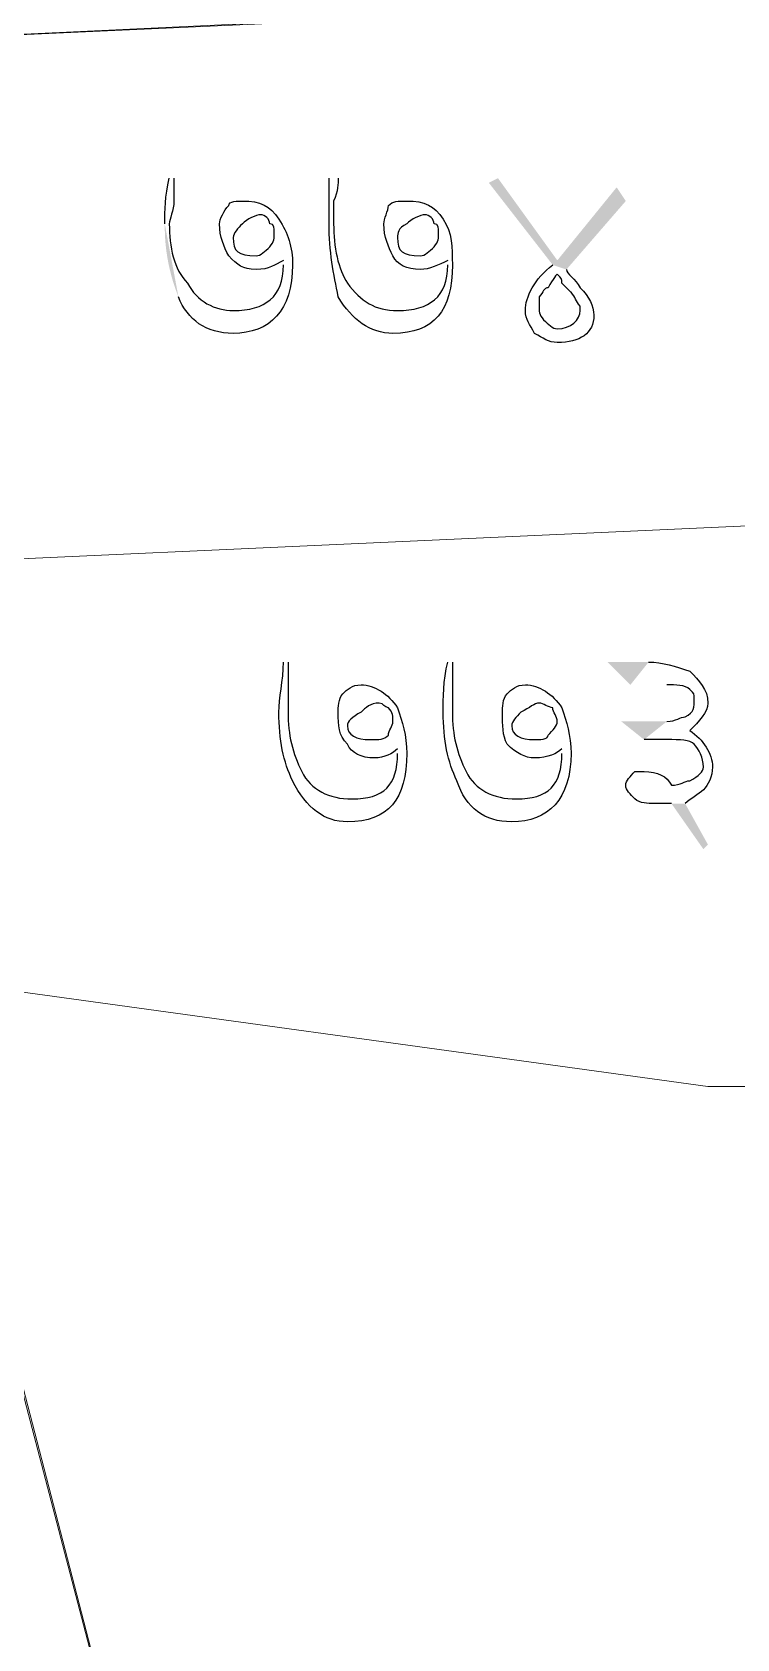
# Model space of a CAD drawing. Header units: metres. Extents: x 345912 to 349030, y 3061206 to 3061792.
# Drawn here: x 346876.6 to 346884.44, y 3061361.61 to 3061379.49 of the extents above; entities that cross this region are included whole.
import ezdxf

# ---------------------------------------------------------------- set-up
doc = ezdxf.new("R2010")
doc.units = ezdxf.units.M
doc.header["$MEASUREMENT"] = 0
doc.layers.add('PDF4_Geometry', color=7, linetype='Continuous')
doc.layers.add('PDF4_Solid Fills', color=7, linetype='Continuous')

msp = doc.modelspace()

# ---------------------------------------------------------------- hatches: boundary and pattern name
at = {"layer": 'PDF4_Solid Fills', "transparency": 33554559}
h = msp.add_hatch(color=256, dxfattribs=at)
h.paths.add_polyline_path([(346878.07388, 3061377.35363, 0.09913524), (346878.22628, 3061376.54083)], flags=0)
h.paths.add_polyline_path([(346878.12468, 3061377.86163), (346878.17548, 3061377.86163)], flags=0)
h.paths.add_polyline_path([(346879.39468, 3061376.89643), (346879.39468, 3061376.94723)], flags=0)
h.paths.add_polyline_path([(346879.90268, 3061377.86163), (346880.00428, 3061377.86163)], flags=0)
h.paths.add_polyline_path([(346881.22348, 3061376.89643), (346881.22348, 3061376.94723)], flags=0)
h.paths.add_polyline_path([(346882.39188, 3061376.89643), (346881.68068, 3061377.81083), (346881.78228, 3061377.86163), (346882.44268, 3061376.94723), (346883.10308, 3061377.76003), (346883.20468, 3061377.60763), (346882.54428, 3061376.84563)], flags=0)
h = msp.add_hatch(color=256, dxfattribs=at)
h.paths.add_polyline_path([(346879.39467, 3061372.47683), (346879.44547, 3061372.47683)], flags=0)
h.paths.add_polyline_path([(346880.66467, 3061371.46083), (346880.66467, 3061371.51163)], flags=0)
h.paths.add_polyline_path([(346881.22347, 3061372.47683), (346881.27427, 3061372.47683)], flags=0)
h.paths.add_polyline_path([(346882.49347, 3061371.46083), (346882.49347, 3061371.51163)], flags=0)
h.paths.add_polyline_path([(346883.25547, 3061372.22283), (346883.00147, 3061372.47683), (346883.45867, 3061372.47683)], flags=0)
h.paths.add_polyline_path([(346883.86507, 3061370.90203), (346884.11907, 3061370.44483), (346884.06827, 3061370.39403), (346883.71267, 3061370.90203)], flags=0)
h.paths.add_polyline_path([(346883.40787, 3061371.61323), (346883.15387, 3061371.81643), (346883.66187, 3061371.81643)], flags=0)

# ---------------------------------------------------------------- linework, layer by layer
at = {"layer": 'PDF4_Geometry', "lineweight": 9}
for points in [[(346873.75587, 3061379.33483), (346873.14628, 3061381.77322), (346880.15668, 3061382.68763), (346880.46147, 3061379.63963)], [(346873.75587, 3061379.33483), (346873.14628, 3061381.77322), (346880.15668, 3061382.68763), (346880.46147, 3061379.63963)], [(346874.67028, 3061373.54363), (346874.06067, 3061376.59164), (346873.75587, 3061379.33483), (346886.55748, 3061379.94444), (346887.16707, 3061377.20124), (346888.08147, 3061374.15322)], [(346874.67028, 3061373.54363), (346874.06067, 3061376.59164), (346873.75587, 3061379.33483), (346886.55748, 3061379.94444), (346887.16707, 3061377.20124), (346888.08147, 3061374.15322)], [(346889.91028, 3061367.75243), (346884.11908, 3061367.75243), (346875.27988, 3061368.97164), (346874.67028, 3061373.54363), (346888.08147, 3061374.15322)], [(346889.91028, 3061367.75243), (346884.11908, 3061367.75243), (346875.27988, 3061368.97164), (346874.67028, 3061373.54363), (346888.08147, 3061374.15322)], [(346889.91028, 3061367.75243), (346889.30067, 3061353.73164), (346886.25268, 3061340.62523), (346879.85188, 3061340.93004), (346873.14628, 3061342.14923), (346874.06067, 3061343.67322), (346877.71828, 3061355.56042), (346878.63268, 3061356.17004), (346875.27988, 3061368.97164), (346884.11908, 3061367.75243)], [(346889.91028, 3061367.75243), (346889.30067, 3061353.73164), (346886.25268, 3061340.62523), (346879.85188, 3061340.93004), (346873.14628, 3061342.14923), (346874.06067, 3061343.67322), (346877.71828, 3061355.56042), (346878.63268, 3061356.17004), (346875.27988, 3061368.97164), (346884.11908, 3061367.75243)], [(346876.49908, 3061364.39963), (346878.63268, 3061356.17004), (346877.71828, 3061355.56042), (346874.67028, 3061355.56042), (346866.74548, 3061355.56042), (346865.83108, 3061362.57083)], [(346876.49908, 3061364.39963), (346878.63268, 3061356.17004), (346877.71828, 3061355.56042), (346874.67028, 3061355.56042), (346866.74548, 3061355.56042), (346865.83108, 3061362.57083)]]:
    msp.add_lwpolyline(points, close=True, dxfattribs=at)
at = {"layer": 'PDF4_Geometry', "lineweight": 25}
for points in [[(346878.07388, 3061377.35363), (346878.07388, 3061377.50603), (346878.07388, 3061377.65843), (346878.12468, 3061377.86163)], [(346878.17548, 3061377.86163), (346878.17548, 3061377.81083), (346878.17548, 3061377.70923), (346878.17548, 3061377.60763)], [(346879.90268, 3061377.35363), (346879.90268, 3061377.50603), (346879.90268, 3061377.65843), (346879.90268, 3061377.86163)], [(346880.00428, 3061377.86163), (346880.00428, 3061377.81083), (346880.00428, 3061377.70923), (346879.95348, 3061377.60763)], [(346878.17548, 3061377.60763), (346878.17548, 3061377.50603), (346878.12468, 3061377.40443), (346878.12468, 3061377.35363)], [(346878.68348, 3061377.35363), (346878.68348, 3061377.40443), (346878.73428, 3061377.50603), (346878.78508, 3061377.55683)], [(346878.78508, 3061377.55683), (346878.78508, 3061377.60763), (346878.88668, 3061377.60763), (346878.93748, 3061377.60763)], [(346878.93748, 3061377.60763), (346879.14068, 3061377.60763), (346879.24228, 3061377.55683), (346879.34388, 3061377.40443)], [(346879.14068, 3061377.45523), (346879.08988, 3061377.45523), (346878.98828, 3061377.40443), (346878.93748, 3061377.35363)], [(346879.24228, 3061377.35363), (346879.24228, 3061377.40443), (346879.19148, 3061377.45523), (346879.14068, 3061377.45523)], [(346879.95348, 3061377.60763), (346879.95348, 3061377.50603), (346879.95348, 3061377.40443), (346879.95348, 3061377.35363)], [(346880.51228, 3061377.35363), (346880.51228, 3061377.40443), (346880.56308, 3061377.50603), (346880.56308, 3061377.55683)], [(346880.56308, 3061377.55683), (346880.61388, 3061377.60763), (346880.66468, 3061377.60763), (346880.76628, 3061377.60763)], [(346880.76628, 3061377.60763), (346880.96948, 3061377.60763), (346881.07108, 3061377.55683), (346881.17268, 3061377.40443)], [(346880.96948, 3061377.45523), (346880.91868, 3061377.45523), (346880.81708, 3061377.40443), (346880.76628, 3061377.35363)], [(346881.07108, 3061377.35363), (346881.07108, 3061377.40443), (346881.02028, 3061377.45523), (346880.96948, 3061377.45523)], [(346878.12468, 3061377.35363), (346878.12468, 3061377.09963), (346878.17548, 3061376.84563), (346878.32788, 3061376.69323)], [(346878.78508, 3061376.99803), (346878.73428, 3061377.09963), (346878.68348, 3061377.20123), (346878.68348, 3061377.35363)], [(346878.93748, 3061377.35363), (346878.88668, 3061377.30283), (346878.83588, 3061377.25203), (346878.83588, 3061377.20123)], [(346879.29308, 3061377.25203), (346879.29308, 3061377.30283), (346879.29308, 3061377.35363), (346879.24228, 3061377.35363)], [(346879.34388, 3061377.40443), (346879.44548, 3061377.25203), (346879.49628, 3061377.09963), (346879.49628, 3061376.89643)], [(346880.00428, 3061376.54083), (346879.95348, 3061376.79483), (346879.90268, 3061377.04883), (346879.90268, 3061377.35363)], [(346879.95348, 3061377.35363), (346879.95348, 3061377.09963), (346880.00428, 3061376.84563), (346880.10588, 3061376.69323)], [(346880.61388, 3061376.99803), (346880.56308, 3061377.09963), (346880.51228, 3061377.20123), (346880.51228, 3061377.35363)], [(346880.76628, 3061377.35363), (346880.66468, 3061377.30283), (346880.66468, 3061377.25203), (346880.66468, 3061377.20123)], [(346881.12188, 3061377.25203), (346881.12188, 3061377.30283), (346881.12188, 3061377.35363), (346881.07108, 3061377.35363)], [(346881.17268, 3061377.40443), (346881.27428, 3061377.25203), (346881.27428, 3061377.09963), (346881.27428, 3061376.89643)], [(346878.83588, 3061377.20123), (346878.83588, 3061377.04883), (346878.88668, 3061376.99803), (346879.08988, 3061376.99803)], [(346879.08988, 3061376.99803), (346879.14068, 3061376.99803), (346879.19148, 3061377.04883), (346879.24228, 3061377.09963)], [(346879.24228, 3061377.09963), (346879.29308, 3061377.15043), (346879.29308, 3061377.20123), (346879.29308, 3061377.25203)], [(346880.66468, 3061377.20123), (346880.66468, 3061377.04883), (346880.71548, 3061376.99803), (346880.91868, 3061376.99803)], [(346880.91868, 3061376.99803), (346880.96948, 3061376.99803), (346881.02028, 3061377.04883), (346881.07108, 3061377.09963)], [(346881.07108, 3061377.09963), (346881.12188, 3061377.15043), (346881.12188, 3061377.20123), (346881.12188, 3061377.25203)], [(346879.08988, 3061376.84563), (346878.93748, 3061376.84563), (346878.88668, 3061376.89643), (346878.78508, 3061376.99803)], [(346879.39468, 3061376.94723), (346879.29308, 3061376.89643), (346879.24228, 3061376.84563), (346879.08988, 3061376.84563)], [(346880.91868, 3061376.84563), (346880.76628, 3061376.84563), (346880.66468, 3061376.89643), (346880.61388, 3061376.99803)], [(346881.22348, 3061376.94723), (346881.12188, 3061376.89643), (346881.02028, 3061376.84563), (346880.91868, 3061376.84563)], [(346879.49628, 3061376.89643), (346879.49628, 3061376.38843), (346879.24228, 3061376.13443), (346878.83588, 3061376.13443)], [(346878.83588, 3061376.38843), (346879.19148, 3061376.38843), (346879.39468, 3061376.54083), (346879.39468, 3061376.89643)], [(346881.27428, 3061376.89643), (346881.27428, 3061376.38843), (346881.07108, 3061376.13443), (346880.61388, 3061376.13443)], [(346880.66468, 3061376.38843), (346881.02028, 3061376.38843), (346881.22348, 3061376.54083), (346881.22348, 3061376.89643)], [(346882.08708, 3061376.38843), (346882.08708, 3061376.54083), (346882.18868, 3061376.74403), (346882.39188, 3061376.89643)], [(346882.44268, 3061376.79483), (346882.44268, 3061376.79483), (346882.39188, 3061376.74403), (346882.34108, 3061376.64243)], [(346882.49348, 3061376.69323), (346882.49348, 3061376.74403), (346882.49348, 3061376.74403), (346882.44268, 3061376.79483)], [(346882.54428, 3061376.84563), (346882.54428, 3061376.79483), (346882.64588, 3061376.74403), (346882.69668, 3061376.64243)], [(346878.32788, 3061376.69323), (346878.42948, 3061376.49003), (346878.63268, 3061376.38843), (346878.83588, 3061376.38843)], [(346880.10588, 3061376.69323), (346880.25828, 3061376.49003), (346880.41068, 3061376.38843), (346880.66468, 3061376.38843)], [(346882.34108, 3061376.64243), (346882.29028, 3061376.64243), (346882.29028, 3061376.59163), (346882.23948, 3061376.54083)], [(346882.59508, 3061376.59163), (346882.59508, 3061376.59163), (346882.54428, 3061376.64243), (346882.49348, 3061376.69323)], [(346882.69668, 3061376.43923), (346882.64588, 3061376.49003), (346882.64588, 3061376.54083), (346882.59508, 3061376.59163)], [(346882.69668, 3061376.64243), (346882.79828, 3061376.54083), (346882.84908, 3061376.43923), (346882.84908, 3061376.33763)], [(346878.83588, 3061376.13443), (346878.53108, 3061376.13443), (346878.32788, 3061376.28683), (346878.22628, 3061376.54083)], [(346880.61388, 3061376.13443), (346880.35988, 3061376.13443), (346880.15668, 3061376.28683), (346880.00428, 3061376.54083)], [(346882.18868, 3061376.13443), (346882.13788, 3061376.23603), (346882.08708, 3061376.28683), (346882.08708, 3061376.38843)], [(346882.23948, 3061376.54083), (346882.23948, 3061376.49003), (346882.23948, 3061376.43923), (346882.23948, 3061376.43923)], [(346882.23948, 3061376.43923), (346882.23948, 3061376.38843), (346882.23948, 3061376.33763), (346882.29028, 3061376.28683)], [(346882.44268, 3061376.18523), (346882.59508, 3061376.18523), (346882.69668, 3061376.28683), (346882.69668, 3061376.38843)], [(346882.69668, 3061376.38843), (346882.69668, 3061376.38843), (346882.69668, 3061376.43923), (346882.69668, 3061376.43923)], [(346882.29028, 3061376.28683), (346882.34108, 3061376.23603), (346882.39188, 3061376.18523), (346882.44268, 3061376.18523)], [(346882.84908, 3061376.33763), (346882.84908, 3061376.13443), (346882.69668, 3061376.03283), (346882.44268, 3061376.03283)], [(346882.44268, 3061376.03283), (346882.34108, 3061376.03283), (346882.29028, 3061376.08363), (346882.18868, 3061376.13443)], [(346879.34387, 3061371.91803), (346879.34387, 3061372.07043), (346879.39467, 3061372.27363), (346879.39467, 3061372.47683)], [(346879.44547, 3061372.47683), (346879.44547, 3061372.37523), (346879.44547, 3061372.32443), (346879.44547, 3061372.17203)], [(346881.17267, 3061371.91803), (346881.17267, 3061372.07043), (346881.17267, 3061372.27363), (346881.22347, 3061372.47683)], [(346881.27427, 3061372.47683), (346881.27427, 3061372.37523), (346881.27427, 3061372.32443), (346881.27427, 3061372.17203)], [(346883.45867, 3061372.47683), (346883.61107, 3061372.47683), (346883.76347, 3061372.42603), (346883.91587, 3061372.37523)], [(346883.91587, 3061372.37523), (346884.01747, 3061372.27363), (346884.11907, 3061372.17203), (346884.11907, 3061372.01963)], [(346879.44547, 3061372.17203), (346879.44547, 3061372.07043), (346879.44547, 3061371.96883), (346879.44547, 3061371.91803)], [(346880.00427, 3061371.91803), (346880.00427, 3061371.96883), (346880.00427, 3061372.07043), (346880.05507, 3061372.12123)], [(346880.05507, 3061372.12123), (346880.10587, 3061372.17203), (346880.15667, 3061372.22283), (346880.25827, 3061372.22283)], [(346880.25827, 3061372.22283), (346880.41067, 3061372.22283), (346880.56307, 3061372.12123), (346880.66467, 3061371.96883)], [(346881.27427, 3061372.17203), (346881.27427, 3061372.07043), (346881.27427, 3061371.96883), (346881.27427, 3061371.91803)], [(346881.83307, 3061371.91803), (346881.83307, 3061371.96883), (346881.83307, 3061372.07043), (346881.88387, 3061372.12123)], [(346881.88387, 3061372.12123), (346881.93467, 3061372.17203), (346881.98547, 3061372.22283), (346882.08707, 3061372.22283)], [(346882.08707, 3061372.22283), (346882.23947, 3061372.22283), (346882.39187, 3061372.12123), (346882.49347, 3061371.96883)], [(346883.91587, 3061372.17203), (346883.86507, 3061372.22283), (346883.76347, 3061372.22283), (346883.66187, 3061372.22283)], [(346883.96667, 3061372.07043), (346883.96667, 3061372.12123), (346883.96667, 3061372.12123), (346883.91587, 3061372.17203)], [(346879.49627, 3061371.15603), (346879.39467, 3061371.35923), (346879.34387, 3061371.61323), (346879.34387, 3061371.91803)], [(346879.44547, 3061371.91803), (346879.44547, 3061371.66403), (346879.49627, 3061371.46083), (346879.59787, 3061371.25763)], [(346880.10587, 3061371.56243), (346880.00427, 3061371.66403), (346880.00427, 3061371.76563), (346880.00427, 3061371.91803)], [(346880.25827, 3061371.91803), (346880.15667, 3061371.86723), (346880.10587, 3061371.81643), (346880.10587, 3061371.76563)], [(346880.46147, 3061372.01963), (346880.35987, 3061372.01963), (346880.30907, 3061371.96883), (346880.25827, 3061371.91803)], [(346880.56307, 3061371.96883), (346880.51227, 3061371.96883), (346880.51227, 3061372.01963), (346880.46147, 3061372.01963)], [(346880.61387, 3061371.81643), (346880.61387, 3061371.86723), (346880.61387, 3061371.91803), (346880.56307, 3061371.96883)], [(346880.66467, 3061371.96883), (346880.71547, 3061371.81643), (346880.76627, 3061371.66403), (346880.76627, 3061371.46083)], [(346881.32507, 3061371.15603), (346881.22347, 3061371.35923), (346881.17267, 3061371.61323), (346881.17267, 3061371.91803)], [(346881.27427, 3061371.91803), (346881.27427, 3061371.66403), (346881.32507, 3061371.46083), (346881.42667, 3061371.25763)], [(346881.88387, 3061371.56243), (346881.83307, 3061371.66403), (346881.83307, 3061371.76563), (346881.83307, 3061371.91803)], [(346882.03627, 3061371.91803), (346881.98547, 3061371.86723), (346881.93467, 3061371.81643), (346881.93467, 3061371.76563)], [(346882.23947, 3061372.01963), (346882.18867, 3061372.01963), (346882.13787, 3061371.96883), (346882.03627, 3061371.91803)], [(346882.39187, 3061371.96883), (346882.34107, 3061371.96883), (346882.29027, 3061372.01963), (346882.23947, 3061372.01963)], [(346882.44267, 3061371.81643), (346882.44267, 3061371.86723), (346882.39187, 3061371.91803), (346882.39187, 3061371.96883)], [(346882.49347, 3061371.96883), (346882.54427, 3061371.81643), (346882.59507, 3061371.66403), (346882.59507, 3061371.46083)], [(346883.86507, 3061371.86723), (346883.96667, 3061371.91803), (346883.96667, 3061371.96883), (346883.96667, 3061372.07043)], [(346884.11907, 3061372.01963), (346884.11907, 3061371.91803), (346884.01747, 3061371.81643), (346883.91587, 3061371.71483)], [(346880.10587, 3061371.76563), (346880.10587, 3061371.66403), (346880.20747, 3061371.61323), (346880.35987, 3061371.61323)], [(346880.56307, 3061371.66403), (346880.56307, 3061371.71483), (346880.61387, 3061371.76563), (346880.61387, 3061371.81643)], [(346881.93467, 3061371.76563), (346881.93467, 3061371.66403), (346882.03627, 3061371.61323), (346882.18867, 3061371.61323)], [(346882.34107, 3061371.66403), (346882.39187, 3061371.71483), (346882.44267, 3061371.76563), (346882.44267, 3061371.81643)], [(346883.66187, 3061371.81643), (346883.76347, 3061371.81643), (346883.81427, 3061371.86723), (346883.86507, 3061371.86723)], [(346880.41067, 3061371.41003), (346880.25827, 3061371.41003), (346880.15667, 3061371.46083), (346880.10587, 3061371.56243)], [(346880.35987, 3061371.61323), (346880.46147, 3061371.61323), (346880.51227, 3061371.61323), (346880.56307, 3061371.66403)], [(346882.18867, 3061371.41003), (346882.08707, 3061371.41003), (346881.98547, 3061371.46083), (346881.88387, 3061371.56243)], [(346882.18867, 3061371.61323), (346882.23947, 3061371.61323), (346882.34107, 3061371.61323), (346882.34107, 3061371.66403)], [(346883.56027, 3061371.61323), (346883.50947, 3061371.61323), (346883.45867, 3061371.61323), (346883.40787, 3061371.61323)], [(346883.66187, 3061371.61323), (346883.61107, 3061371.61323), (346883.61107, 3061371.61323), (346883.56027, 3061371.61323)], [(346883.96667, 3061371.56243), (346883.91587, 3061371.61323), (346883.81427, 3061371.61323), (346883.66187, 3061371.61323)], [(346883.91587, 3061371.71483), (346884.06827, 3061371.61323), (346884.16987, 3061371.46083), (346884.16987, 3061371.30843)], [(346884.06827, 3061371.30843), (346884.06827, 3061371.41003), (346884.01747, 3061371.51163), (346883.96667, 3061371.56243)], [(346880.76627, 3061371.46083), (346880.76627, 3061370.95283), (346880.56307, 3061370.69883), (346880.10587, 3061370.69883)], [(346880.15667, 3061370.95283), (346880.51227, 3061370.95283), (346880.66467, 3061371.10523), (346880.66467, 3061371.46083)], [(346880.66467, 3061371.51163), (346880.61387, 3061371.46083), (346880.51227, 3061371.41003), (346880.41067, 3061371.41003)], [(346882.59507, 3061371.46083), (346882.59507, 3061370.95283), (346882.34107, 3061370.69883), (346881.93467, 3061370.69883)], [(346881.98547, 3061370.95283), (346882.34107, 3061370.95283), (346882.49347, 3061371.10523), (346882.49347, 3061371.46083)], [(346882.49347, 3061371.51163), (346882.44267, 3061371.46083), (346882.34107, 3061371.41003), (346882.18867, 3061371.41003)], [(346879.59787, 3061371.25763), (346879.69947, 3061371.05443), (346879.90267, 3061370.95283), (346880.15667, 3061370.95283)], [(346881.42667, 3061371.25763), (346881.52827, 3061371.05443), (346881.73147, 3061370.95283), (346881.98547, 3061370.95283)], [(346883.20467, 3061371.10523), (346883.20467, 3061371.15603), (346883.25547, 3061371.20683), (346883.30627, 3061371.25763)], [(346883.30627, 3061371.25763), (346883.30627, 3061371.25763), (346883.35707, 3061371.25763), (346883.40787, 3061371.25763)], [(346883.40787, 3061371.25763), (346883.56027, 3061371.25763), (346883.66187, 3061371.20683), (346883.71267, 3061371.10523)], [(346883.91587, 3061371.15603), (346884.01747, 3061371.20683), (346884.06827, 3061371.25763), (346884.06827, 3061371.30843)], [(346884.16987, 3061371.30843), (346884.16987, 3061371.20683), (346884.11907, 3061371.10523), (346884.06827, 3061371.05443)], [(346880.10587, 3061370.69883), (346879.85187, 3061370.69883), (346879.64867, 3061370.85123), (346879.49627, 3061371.15603)], [(346881.93467, 3061370.69883), (346881.62987, 3061370.69883), (346881.42667, 3061370.85123), (346881.32507, 3061371.15603)], [(346883.30627, 3061370.95283), (346883.25547, 3061371.00363), (346883.20467, 3061371.05443), (346883.20467, 3061371.10523)], [(346883.71267, 3061371.10523), (346883.81427, 3061371.10523), (346883.86507, 3061371.15603), (346883.91587, 3061371.15603)], [(346884.06827, 3061371.05443), (346884.01747, 3061371.00363), (346883.91587, 3061370.95283), (346883.86507, 3061370.90203)], [(346883.50947, 3061370.90203), (346883.45867, 3061370.90203), (346883.35707, 3061370.90203), (346883.30627, 3061370.95283)], [(346883.71267, 3061370.90203), (346883.66187, 3061370.90203), (346883.61107, 3061370.90203), (346883.50947, 3061370.90203)]]:
    msp.add_open_spline(points, degree=3, dxfattribs=at)

doc.saveas('drawing.dxf')
